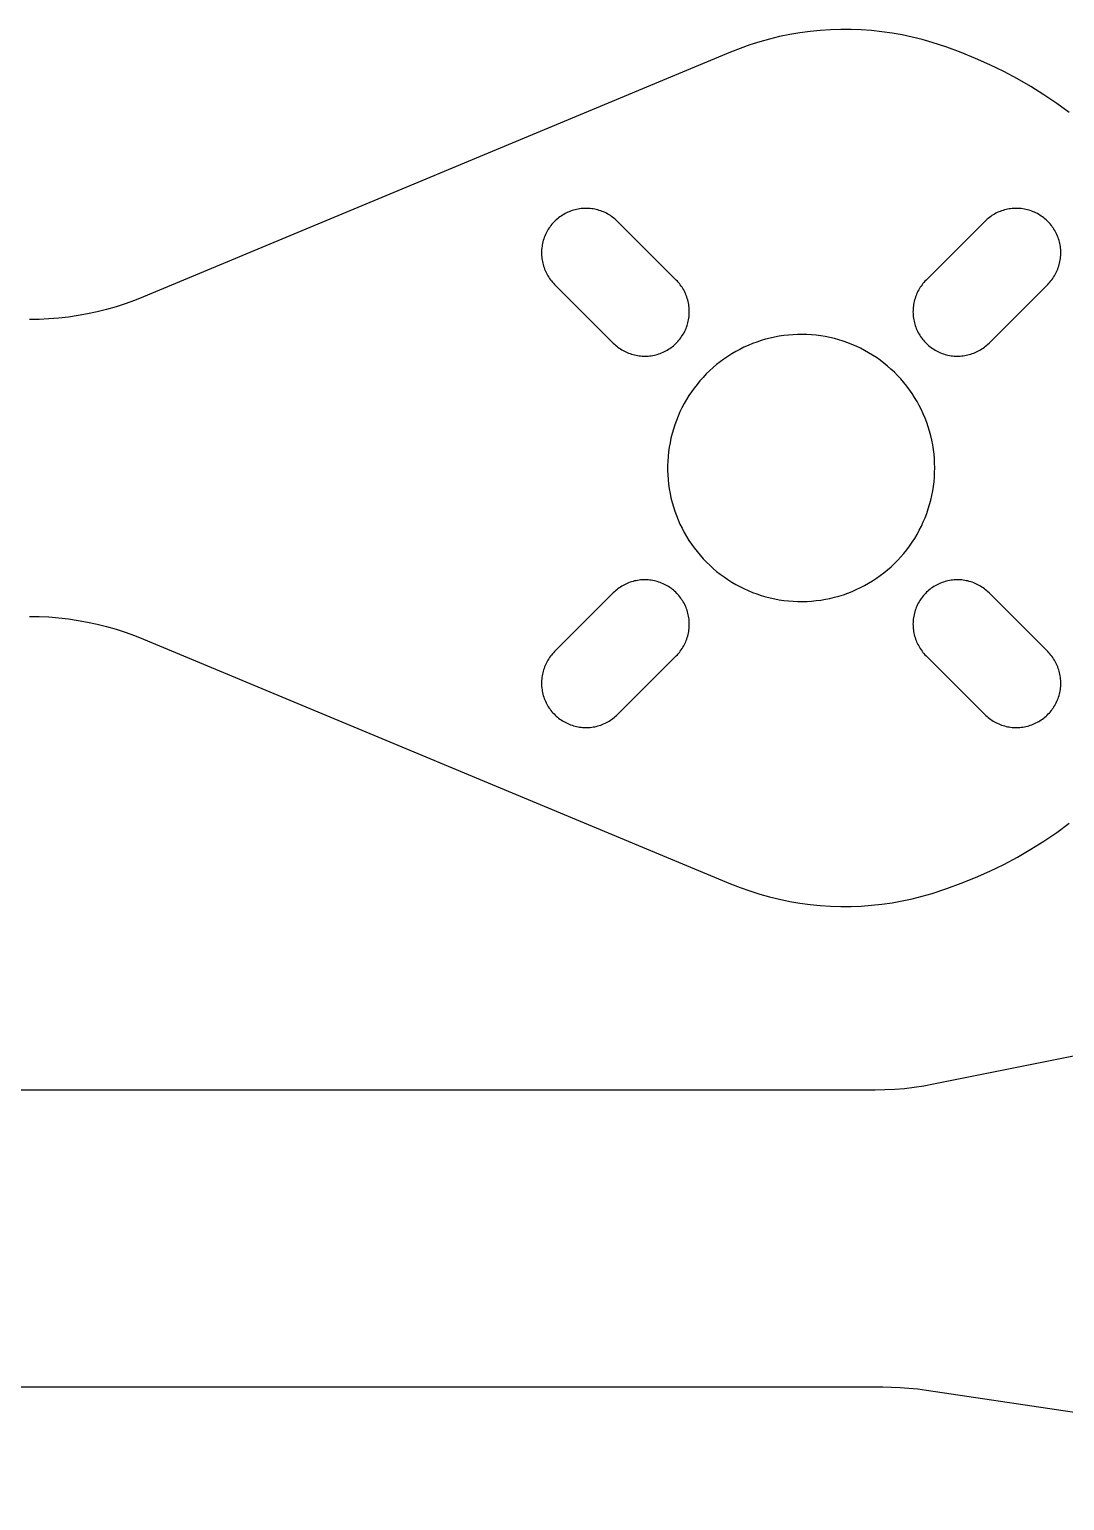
# Model space of a CAD drawing. Header units: millimetres. Extents: x 1015 to 1415, y -25 to 475.
# Drawn here: x 1118.66 to 1153.53, y 60.44 to 110.02 of the extents above; entities that cross this region are included whole.
import ezdxf

# ---------------------------------------------------------------- set-up
doc = ezdxf.new("R2010")
doc.units = ezdxf.units.MM
doc.header["$MEASUREMENT"] = 0
doc.layers.add('corte', color=1, linetype='Continuous', true_color=0xff0000)

msp = doc.modelspace()

# ---------------------------------------------------------------- linework, layer by layer
at = {"layer": 'corte', "linetype": 'Continuous', "lineweight": 25}
for p, q in [((1143.258, 109.6), (1142.928, 109.495)), ((1143.591, 109.694), (1143.258, 109.6)), ((1143.928, 109.776), (1143.591, 109.694)), ((1144.268, 109.846), (1143.928, 109.776)), ((1144.609, 109.904), (1144.268, 109.846)), ((1144.953, 109.951), (1144.609, 109.904)), ((1145.297, 109.986), (1144.953, 109.951)), ((1145.643, 110.008), (1145.297, 109.986)), ((1145.99, 110.019), (1145.643, 110.008)), ((1146.336, 110.018), (1145.99, 110.019)), ((1146.682, 110.004), (1146.336, 110.018)), ((1147.028, 109.979), (1146.682, 110.004)), ((1147.373, 109.942), (1147.028, 109.979)), ((1147.716, 109.893), (1147.373, 109.942)), ((1148.057, 109.832), (1147.716, 109.893)), ((1148.396, 109.759), (1148.057, 109.832)), ((1148.732, 109.674), (1148.396, 109.759)), ((1149.065, 109.578), (1148.732, 109.674)), ((1149.561, 109.416), (1149.065, 109.578)), ((1142.279, 109.251), (1122.501, 101.01)), ((1142.601, 109.378), (1142.279, 109.251)), ((1142.928, 109.495), (1142.601, 109.378)), ((1150.051, 109.237), (1149.561, 109.416)), ((1150.534, 109.041), (1150.051, 109.237)), ((1151.011, 108.828), (1150.534, 109.041)), ((1151.479, 108.599), (1151.011, 108.828)), ((1151.94, 108.353), (1151.479, 108.599)), ((1152.392, 108.092), (1151.94, 108.353)), ((1152.834, 107.815), (1152.392, 108.092)), ((1153.266, 107.523), (1152.834, 107.815)), ((1153.688, 107.216), (1153.266, 107.523)), ((1136.442, 103.637), (1136.403, 103.603)), ((1136.482, 103.669), (1136.442, 103.637)), ((1136.524, 103.701), (1136.482, 103.669)), ((1136.566, 103.73), (1136.524, 103.701)), ((1136.609, 103.759), (1136.566, 103.73)), ((1136.654, 103.786), (1136.609, 103.759)), ((1136.699, 103.811), (1136.654, 103.786)), ((1136.745, 103.834), (1136.699, 103.811)), ((1136.792, 103.857), (1136.745, 103.834)), ((1136.839, 103.877), (1136.792, 103.857)), ((1136.888, 103.896), (1136.839, 103.877)), ((1136.937, 103.913), (1136.888, 103.896)), ((1136.986, 103.928), (1136.937, 103.913)), ((1137.036, 103.942), (1136.986, 103.928)), ((1137.086, 103.954), (1137.036, 103.942)), ((1137.137, 103.964), (1137.086, 103.954)), ((1137.188, 103.973), (1137.137, 103.964)), ((1137.24, 103.979), (1137.188, 103.973)), ((1137.291, 103.984), (1137.24, 103.979)), ((1137.343, 103.987), (1137.291, 103.984)), ((1137.395, 103.989), (1137.343, 103.987)), ((1137.446, 103.988), (1137.395, 103.989)), ((1137.498, 103.986), (1137.446, 103.988)), ((1137.55, 103.982), (1137.498, 103.986)), ((1137.601, 103.976), (1137.55, 103.982)), ((1137.652, 103.969), (1137.601, 103.976)), ((1137.703, 103.959), (1137.652, 103.969)), ((1137.754, 103.948), (1137.703, 103.959)), ((1137.804, 103.935), (1137.754, 103.948)), ((1137.854, 103.921), (1137.804, 103.935)), ((1137.903, 103.905), (1137.854, 103.921)), ((1137.951, 103.887), (1137.903, 103.905)), ((1137.999, 103.867), (1137.951, 103.887)), ((1138.047, 103.846), (1137.999, 103.867)), ((1138.093, 103.823), (1138.047, 103.846)), ((1138.139, 103.798), (1138.093, 103.823)), ((1138.183, 103.772), (1138.139, 103.798)), ((1138.227, 103.745), (1138.183, 103.772)), ((1138.27, 103.716), (1138.227, 103.745)), ((1138.312, 103.685), (1138.27, 103.716)), ((1138.353, 103.653), (1138.312, 103.685)), ((1138.392, 103.62), (1138.353, 103.653)), ((1138.431, 103.585), (1138.392, 103.62)), ((1150.918, 103.62), (1150.88, 103.585)), ((1150.958, 103.653), (1150.918, 103.62)), ((1150.999, 103.685), (1150.958, 103.653)), ((1151.04, 103.716), (1150.999, 103.685)), ((1151.083, 103.745), (1151.04, 103.716)), ((1151.127, 103.772), (1151.083, 103.745)), ((1151.172, 103.798), (1151.127, 103.772)), ((1151.218, 103.823), (1151.172, 103.798)), ((1151.264, 103.846), (1151.218, 103.823)), ((1151.311, 103.867), (1151.264, 103.846)), ((1151.359, 103.887), (1151.311, 103.867)), ((1151.408, 103.905), (1151.359, 103.887)), ((1151.457, 103.921), (1151.408, 103.905)), ((1151.507, 103.935), (1151.457, 103.921)), ((1151.557, 103.948), (1151.507, 103.935)), ((1151.607, 103.959), (1151.557, 103.948)), ((1151.658, 103.969), (1151.607, 103.959)), ((1151.71, 103.976), (1151.658, 103.969)), ((1151.761, 103.982), (1151.71, 103.976)), ((1151.813, 103.986), (1151.761, 103.982)), ((1151.864, 103.988), (1151.813, 103.986)), ((1151.916, 103.989), (1151.864, 103.988)), ((1151.968, 103.987), (1151.916, 103.989)), ((1152.02, 103.984), (1151.968, 103.987)), ((1152.071, 103.979), (1152.02, 103.984)), ((1152.122, 103.973), (1152.071, 103.979)), ((1152.174, 103.964), (1152.122, 103.973)), ((1152.224, 103.954), (1152.174, 103.964)), ((1152.275, 103.942), (1152.224, 103.954)), ((1152.325, 103.928), (1152.275, 103.942)), ((1152.374, 103.913), (1152.325, 103.928)), ((1152.423, 103.896), (1152.374, 103.913)), ((1152.471, 103.877), (1152.423, 103.896)), ((1152.519, 103.857), (1152.471, 103.877)), ((1152.566, 103.834), (1152.519, 103.857)), ((1152.612, 103.811), (1152.566, 103.834)), ((1152.657, 103.786), (1152.612, 103.811)), ((1152.701, 103.759), (1152.657, 103.786)), ((1152.745, 103.73), (1152.701, 103.759)), ((1152.787, 103.701), (1152.745, 103.73)), ((1152.828, 103.669), (1152.787, 103.701)), ((1152.868, 103.637), (1152.828, 103.669)), ((1152.907, 103.603), (1152.868, 103.637)), ((1136.062, 103.151), (1136.04, 103.104)), ((1136.085, 103.197), (1136.062, 103.151)), ((1136.111, 103.242), (1136.085, 103.197)), ((1136.137, 103.287), (1136.111, 103.242)), ((1136.166, 103.33), (1136.137, 103.287)), ((1136.195, 103.372), (1136.166, 103.33)), ((1136.227, 103.414), (1136.195, 103.372)), ((1136.259, 103.454), (1136.227, 103.414)), ((1136.293, 103.493), (1136.259, 103.454)), ((1136.329, 103.531), (1136.293, 103.493)), ((1136.365, 103.568), (1136.329, 103.531)), ((1136.403, 103.603), (1136.365, 103.568)), ((1138.468, 103.549), (1138.431, 103.585)), ((1140.448, 101.569), (1138.468, 103.549)), ((1150.842, 103.549), (1148.863, 101.569)), ((1150.88, 103.585), (1150.842, 103.549)), ((1152.945, 103.568), (1152.907, 103.603)), ((1152.982, 103.531), (1152.945, 103.568)), ((1153.017, 103.493), (1152.982, 103.531)), ((1153.051, 103.454), (1153.017, 103.493)), ((1153.084, 103.414), (1153.051, 103.454)), ((1153.115, 103.372), (1153.084, 103.414)), ((1153.145, 103.33), (1153.115, 103.372)), ((1153.173, 103.287), (1153.145, 103.33)), ((1153.2, 103.242), (1153.173, 103.287)), ((1153.225, 103.197), (1153.2, 103.242)), ((1153.249, 103.151), (1153.225, 103.197)), ((1153.271, 103.104), (1153.249, 103.151)), ((1135.917, 102.657), (1135.912, 102.605)), ((1135.924, 102.708), (1135.917, 102.657)), ((1135.932, 102.759), (1135.924, 102.708)), ((1135.942, 102.81), (1135.932, 102.759)), ((1135.954, 102.86), (1135.942, 102.81)), ((1135.968, 102.91), (1135.954, 102.86)), ((1135.983, 102.96), (1135.968, 102.91)), ((1136, 103.008), (1135.983, 102.96)), ((1136.019, 103.057), (1136, 103.008)), ((1136.04, 103.104), (1136.019, 103.057)), ((1153.291, 103.057), (1153.271, 103.104)), ((1153.31, 103.008), (1153.291, 103.057)), ((1153.327, 102.96), (1153.31, 103.008)), ((1153.343, 102.91), (1153.327, 102.96)), ((1153.356, 102.86), (1153.343, 102.91)), ((1153.368, 102.81), (1153.356, 102.86)), ((1153.379, 102.759), (1153.368, 102.81)), ((1153.387, 102.708), (1153.379, 102.759)), ((1153.394, 102.657), (1153.387, 102.708)), ((1153.399, 102.605), (1153.394, 102.657)), ((1135.909, 102.553), (1135.908, 102.502)), ((1135.908, 102.502), (1135.908, 102.45)), ((1135.908, 102.45), (1135.91, 102.398)), ((1135.912, 102.605), (1135.909, 102.553)), ((1135.91, 102.398), (1135.914, 102.347)), ((1135.914, 102.347), (1135.92, 102.295)), ((1135.92, 102.295), (1135.928, 102.244)), ((1135.928, 102.244), (1135.937, 102.193)), ((1135.937, 102.193), (1135.948, 102.142)), ((1135.948, 102.142), (1135.961, 102.092)), ((1153.35, 102.092), (1153.363, 102.142)), ((1153.363, 102.142), (1153.374, 102.193)), ((1153.374, 102.193), (1153.383, 102.244)), ((1153.383, 102.244), (1153.391, 102.295)), ((1153.391, 102.295), (1153.396, 102.347)), ((1153.396, 102.347), (1153.4, 102.398)), ((1153.402, 102.553), (1153.399, 102.605)), ((1153.4, 102.398), (1153.403, 102.45)), ((1153.403, 102.502), (1153.402, 102.553)), ((1153.403, 102.45), (1153.403, 102.502)), ((1135.961, 102.092), (1135.975, 102.042)), ((1135.975, 102.042), (1135.992, 101.993)), ((1135.992, 101.993), (1136.01, 101.945)), ((1136.01, 101.945), (1136.029, 101.897)), ((1136.029, 101.897), (1136.05, 101.85)), ((1136.05, 101.85), (1136.073, 101.803)), ((1136.073, 101.803), (1136.098, 101.757)), ((1136.098, 101.757), (1136.124, 101.713)), ((1136.124, 101.713), (1136.151, 101.669)), ((1136.151, 101.669), (1136.18, 101.626)), ((1153.13, 101.626), (1153.159, 101.669)), ((1153.159, 101.669), (1153.187, 101.713)), ((1153.187, 101.713), (1153.213, 101.757)), ((1153.213, 101.757), (1153.237, 101.803)), ((1153.237, 101.803), (1153.26, 101.85)), ((1153.26, 101.85), (1153.281, 101.897)), ((1153.281, 101.897), (1153.301, 101.945)), ((1153.301, 101.945), (1153.319, 101.993)), ((1153.319, 101.993), (1153.335, 102.042)), ((1153.335, 102.042), (1153.35, 102.092)), ((1136.18, 101.626), (1136.211, 101.584)), ((1136.211, 101.584), (1136.243, 101.543)), ((1136.243, 101.543), (1136.276, 101.504)), ((1136.276, 101.504), (1136.311, 101.465)), ((1136.311, 101.465), (1136.347, 101.428)), ((1136.347, 101.428), (1138.327, 99.448)), ((1140.484, 101.532), (1140.448, 101.569)), ((1140.519, 101.494), (1140.484, 101.532)), ((1140.552, 101.454), (1140.519, 101.494)), ((1140.584, 101.413), (1140.552, 101.454)), ((1140.614, 101.372), (1140.584, 101.413)), ((1140.643, 101.329), (1140.614, 101.372)), ((1140.671, 101.285), (1140.643, 101.329)), ((1140.697, 101.24), (1140.671, 101.285)), ((1140.722, 101.194), (1140.697, 101.24)), ((1140.744, 101.148), (1140.722, 101.194)), ((1140.766, 101.101), (1140.744, 101.148)), ((1148.566, 101.148), (1148.545, 101.101)), ((1148.589, 101.194), (1148.566, 101.148)), ((1148.614, 101.24), (1148.589, 101.194)), ((1148.64, 101.285), (1148.614, 101.24)), ((1148.667, 101.329), (1148.64, 101.285)), ((1148.696, 101.372), (1148.667, 101.329)), ((1148.727, 101.413), (1148.696, 101.372)), ((1148.759, 101.454), (1148.727, 101.413)), ((1148.792, 101.494), (1148.759, 101.454)), ((1148.827, 101.532), (1148.792, 101.494)), ((1148.863, 101.569), (1148.827, 101.532)), ((1150.984, 99.448), (1152.964, 101.428)), ((1152.964, 101.428), (1153, 101.465)), ((1153, 101.465), (1153.034, 101.504)), ((1153.034, 101.504), (1153.068, 101.543)), ((1153.068, 101.543), (1153.1, 101.584)), ((1153.1, 101.584), (1153.13, 101.626)), ((1121.573, 100.676), (1121.257, 100.585)), ((1121.886, 100.777), (1121.573, 100.676)), ((1122.196, 100.889), (1121.886, 100.777)), ((1122.501, 101.01), (1122.196, 100.889)), ((1140.785, 101.053), (1140.766, 101.101)), ((1140.803, 101.004), (1140.785, 101.053)), ((1140.819, 100.955), (1140.803, 101.004)), ((1140.834, 100.905), (1140.819, 100.955)), ((1140.847, 100.855), (1140.834, 100.905)), ((1140.858, 100.805), (1140.847, 100.855)), ((1140.867, 100.754), (1140.858, 100.805)), ((1140.875, 100.702), (1140.867, 100.754)), ((1140.881, 100.651), (1140.875, 100.702)), ((1140.885, 100.599), (1140.881, 100.651)), ((1148.43, 100.651), (1148.426, 100.599)), ((1148.436, 100.702), (1148.43, 100.651)), ((1148.443, 100.754), (1148.436, 100.702)), ((1148.453, 100.805), (1148.443, 100.754)), ((1148.464, 100.855), (1148.453, 100.805)), ((1148.477, 100.905), (1148.464, 100.855)), ((1148.491, 100.955), (1148.477, 100.905)), ((1148.507, 101.004), (1148.491, 100.955)), ((1148.525, 101.053), (1148.507, 101.004)), ((1148.545, 101.101), (1148.525, 101.053)), ((1118.984, 100.246), (1118.655, 100.241)), ((1119.313, 100.262), (1118.984, 100.246)), ((1119.641, 100.29), (1119.313, 100.262)), ((1119.967, 100.327), (1119.641, 100.29)), ((1120.293, 100.376), (1119.967, 100.327)), ((1120.616, 100.435), (1120.293, 100.376)), ((1120.938, 100.505), (1120.616, 100.435)), ((1121.257, 100.585), (1120.938, 100.505)), ((1140.841, 100.137), (1140.853, 100.188)), ((1140.853, 100.188), (1140.863, 100.238)), ((1140.863, 100.238), (1140.871, 100.29)), ((1140.871, 100.29), (1140.878, 100.341)), ((1140.878, 100.341), (1140.883, 100.392)), ((1140.883, 100.392), (1140.886, 100.444)), ((1140.887, 100.548), (1140.885, 100.599)), ((1140.886, 100.444), (1140.887, 100.496)), ((1140.887, 100.496), (1140.887, 100.548)), ((1148.424, 100.548), (1148.423, 100.496)), ((1148.423, 100.496), (1148.425, 100.444)), ((1148.426, 100.599), (1148.424, 100.548)), ((1148.425, 100.444), (1148.428, 100.392)), ((1148.428, 100.392), (1148.433, 100.341)), ((1148.433, 100.341), (1148.439, 100.29)), ((1148.439, 100.29), (1148.448, 100.238)), ((1148.448, 100.238), (1148.458, 100.188)), ((1148.458, 100.188), (1148.47, 100.137)), ((1140.599, 99.625), (1140.629, 99.667)), ((1140.629, 99.667), (1140.657, 99.711)), ((1140.657, 99.711), (1140.684, 99.755)), ((1140.684, 99.755), (1140.709, 99.8)), ((1140.709, 99.8), (1140.733, 99.846)), ((1140.733, 99.846), (1140.755, 99.893)), ((1140.755, 99.893), (1140.776, 99.941)), ((1140.776, 99.941), (1140.794, 99.989)), ((1140.794, 99.989), (1140.812, 100.038)), ((1140.812, 100.038), (1140.827, 100.087)), ((1140.827, 100.087), (1140.841, 100.137)), ((1143.762, 99.651), (1143.609, 99.618)), ((1143.915, 99.68), (1143.762, 99.651)), ((1144.07, 99.703), (1143.915, 99.68)), ((1144.225, 99.72), (1144.07, 99.703)), ((1144.381, 99.732), (1144.225, 99.72)), ((1144.537, 99.739), (1144.381, 99.732)), ((1144.693, 99.741), (1144.537, 99.739)), ((1144.849, 99.737), (1144.693, 99.741)), ((1145.005, 99.727), (1144.849, 99.737)), ((1145.16, 99.712), (1145.005, 99.727)), ((1145.315, 99.692), (1145.16, 99.712)), ((1145.469, 99.667), (1145.315, 99.692)), ((1145.623, 99.636), (1145.469, 99.667)), ((1148.47, 100.137), (1148.484, 100.087)), ((1148.484, 100.087), (1148.499, 100.038)), ((1148.499, 100.038), (1148.516, 99.989)), ((1148.516, 99.989), (1148.535, 99.941)), ((1148.535, 99.941), (1148.555, 99.893)), ((1148.555, 99.893), (1148.577, 99.846)), ((1148.577, 99.846), (1148.601, 99.8)), ((1148.601, 99.8), (1148.626, 99.755)), ((1148.626, 99.755), (1148.653, 99.711)), ((1148.653, 99.711), (1148.681, 99.667)), ((1148.681, 99.667), (1148.711, 99.625)), ((1138.327, 99.448), (1138.364, 99.412)), ((1138.364, 99.412), (1138.402, 99.377)), ((1138.402, 99.377), (1138.442, 99.344)), ((1138.442, 99.344), (1138.483, 99.312)), ((1138.483, 99.312), (1138.525, 99.282)), ((1138.525, 99.282), (1138.568, 99.253)), ((1138.568, 99.253), (1138.611, 99.225)), ((1138.611, 99.225), (1138.656, 99.199)), ((1138.656, 99.199), (1138.702, 99.175)), ((1138.702, 99.175), (1138.748, 99.152)), ((1138.748, 99.152), (1138.795, 99.131)), ((1140.003, 99.141), (1140.05, 99.163)), ((1140.05, 99.163), (1140.096, 99.187)), ((1140.096, 99.187), (1140.141, 99.212)), ((1140.141, 99.212), (1140.185, 99.239)), ((1140.185, 99.239), (1140.229, 99.267)), ((1140.229, 99.267), (1140.271, 99.297)), ((1140.271, 99.297), (1140.312, 99.328)), ((1140.312, 99.328), (1140.353, 99.361)), ((1140.353, 99.361), (1140.392, 99.395)), ((1140.392, 99.395), (1140.43, 99.43)), ((1140.43, 99.43), (1140.466, 99.467)), ((1140.466, 99.467), (1140.502, 99.504)), ((1140.502, 99.504), (1140.536, 99.544)), ((1140.536, 99.544), (1140.568, 99.584)), ((1140.568, 99.584), (1140.599, 99.625)), ((1142.449, 99.163), (1142.314, 99.084)), ((1142.587, 99.237), (1142.449, 99.163)), ((1142.727, 99.307), (1142.587, 99.237)), ((1142.869, 99.371), (1142.727, 99.307)), ((1143.013, 99.431), (1142.869, 99.371)), ((1143.16, 99.485), (1143.013, 99.431)), ((1143.308, 99.534), (1143.16, 99.485)), ((1143.458, 99.579), (1143.308, 99.534)), ((1143.609, 99.618), (1143.458, 99.579)), ((1145.774, 99.599), (1145.623, 99.636)), ((1145.925, 99.558), (1145.774, 99.599)), ((1146.074, 99.511), (1145.925, 99.558)), ((1146.222, 99.46), (1146.074, 99.511)), ((1146.367, 99.403), (1146.222, 99.46)), ((1146.51, 99.341), (1146.367, 99.403)), ((1146.652, 99.274), (1146.51, 99.341)), ((1146.79, 99.202), (1146.652, 99.274)), ((1146.927, 99.126), (1146.79, 99.202)), ((1148.711, 99.625), (1148.742, 99.584)), ((1148.742, 99.584), (1148.775, 99.544)), ((1148.775, 99.544), (1148.809, 99.504)), ((1148.809, 99.504), (1148.844, 99.467)), ((1148.844, 99.467), (1148.881, 99.43)), ((1148.881, 99.43), (1148.919, 99.395)), ((1148.919, 99.395), (1148.958, 99.361)), ((1148.958, 99.361), (1148.998, 99.328)), ((1148.998, 99.328), (1149.039, 99.297)), ((1149.039, 99.297), (1149.082, 99.267)), ((1149.082, 99.267), (1149.125, 99.239)), ((1149.125, 99.239), (1149.17, 99.212)), ((1149.17, 99.212), (1149.215, 99.187)), ((1149.215, 99.187), (1149.261, 99.163)), ((1149.261, 99.163), (1149.308, 99.141)), ((1150.515, 99.131), (1150.562, 99.152)), ((1150.562, 99.152), (1150.609, 99.175)), ((1150.609, 99.175), (1150.654, 99.199)), ((1150.654, 99.199), (1150.699, 99.225)), ((1150.699, 99.225), (1150.743, 99.253)), ((1150.743, 99.253), (1150.786, 99.282)), ((1150.786, 99.282), (1150.828, 99.312)), ((1150.828, 99.312), (1150.869, 99.344)), ((1150.869, 99.344), (1150.908, 99.377)), ((1150.908, 99.377), (1150.947, 99.412)), ((1150.947, 99.412), (1150.984, 99.448)), ((1138.795, 99.131), (1138.843, 99.111)), ((1138.843, 99.111), (1138.892, 99.093)), ((1138.892, 99.093), (1138.941, 99.077)), ((1138.941, 99.077), (1138.991, 99.062)), ((1138.991, 99.062), (1139.041, 99.049)), ((1139.041, 99.049), (1139.092, 99.038)), ((1139.092, 99.038), (1139.142, 99.029)), ((1139.142, 99.029), (1139.194, 99.021)), ((1139.194, 99.021), (1139.245, 99.016)), ((1139.245, 99.016), (1139.297, 99.012)), ((1139.297, 99.012), (1139.349, 99.009)), ((1139.349, 99.009), (1139.4, 99.009)), ((1139.4, 99.009), (1139.452, 99.01)), ((1139.452, 99.01), (1139.504, 99.013)), ((1139.504, 99.013), (1139.555, 99.018)), ((1139.555, 99.018), (1139.607, 99.025)), ((1139.607, 99.025), (1139.658, 99.033)), ((1139.658, 99.033), (1139.709, 99.044)), ((1139.709, 99.044), (1139.759, 99.056)), ((1139.759, 99.056), (1139.809, 99.069)), ((1139.809, 99.069), (1139.858, 99.085)), ((1139.858, 99.085), (1139.907, 99.102)), ((1139.907, 99.102), (1139.955, 99.121)), ((1139.955, 99.121), (1140.003, 99.141)), ((1141.805, 98.723), (1141.686, 98.622)), ((1141.928, 98.82), (1141.805, 98.723)), ((1142.053, 98.912), (1141.928, 98.82)), ((1142.182, 99.001), (1142.053, 98.912)), ((1142.314, 99.084), (1142.182, 99.001)), ((1147.06, 99.044), (1146.927, 99.126)), ((1147.191, 98.959), (1147.06, 99.044)), ((1147.318, 98.868), (1147.191, 98.959)), ((1147.442, 98.774), (1147.318, 98.868)), ((1147.563, 98.675), (1147.442, 98.774)), ((1147.681, 98.572), (1147.563, 98.675)), ((1149.308, 99.141), (1149.355, 99.121)), ((1149.355, 99.121), (1149.403, 99.102)), ((1149.403, 99.102), (1149.452, 99.085)), ((1149.452, 99.085), (1149.502, 99.069)), ((1149.502, 99.069), (1149.552, 99.056)), ((1149.552, 99.056), (1149.602, 99.044)), ((1149.602, 99.044), (1149.653, 99.033)), ((1149.653, 99.033), (1149.704, 99.025)), ((1149.704, 99.025), (1149.755, 99.018)), ((1149.755, 99.018), (1149.807, 99.013)), ((1149.807, 99.013), (1149.859, 99.01)), ((1149.859, 99.01), (1149.91, 99.009)), ((1149.91, 99.009), (1149.962, 99.009)), ((1149.962, 99.009), (1150.014, 99.012)), ((1150.014, 99.012), (1150.065, 99.016)), ((1150.065, 99.016), (1150.117, 99.021)), ((1150.117, 99.021), (1150.168, 99.029)), ((1150.168, 99.029), (1150.219, 99.038)), ((1150.219, 99.038), (1150.27, 99.049)), ((1150.27, 99.049), (1150.32, 99.062)), ((1150.32, 99.062), (1150.37, 99.077)), ((1150.37, 99.077), (1150.419, 99.093)), ((1150.419, 99.093), (1150.467, 99.111)), ((1150.467, 99.111), (1150.515, 99.131)), ((1141.247, 98.179), (1141.147, 98.058)), ((1141.351, 98.295), (1141.247, 98.179)), ((1141.459, 98.408), (1141.351, 98.295)), ((1141.57, 98.517), (1141.459, 98.408)), ((1141.686, 98.622), (1141.57, 98.517)), ((1147.795, 98.465), (1147.681, 98.572)), ((1147.905, 98.354), (1147.795, 98.465)), ((1148.011, 98.239), (1147.905, 98.354)), ((1148.113, 98.121), (1148.011, 98.239)), ((1140.873, 97.678), (1140.79, 97.546)), ((1140.96, 97.808), (1140.873, 97.678)), ((1141.051, 97.935), (1140.96, 97.808)), ((1141.147, 98.058), (1141.051, 97.935)), ((1148.211, 97.999), (1148.113, 98.121)), ((1148.304, 97.874), (1148.211, 97.999)), ((1148.393, 97.746), (1148.304, 97.874)), ((1148.478, 97.615), (1148.393, 97.746)), ((1140.64, 97.272), (1140.572, 97.131)), ((1140.713, 97.41), (1140.64, 97.272)), ((1140.79, 97.546), (1140.713, 97.41)), ((1148.558, 97.481), (1148.478, 97.615)), ((1148.634, 97.344), (1148.558, 97.481)), ((1148.704, 97.205), (1148.634, 97.344)), ((1148.77, 97.063), (1148.704, 97.205)), ((1140.397, 96.697), (1140.349, 96.548)), ((1140.45, 96.844), (1140.397, 96.697)), ((1140.509, 96.989), (1140.45, 96.844)), ((1140.572, 97.131), (1140.509, 96.989)), ((1148.831, 96.919), (1148.77, 97.063)), ((1148.886, 96.773), (1148.831, 96.919)), ((1148.937, 96.625), (1148.886, 96.773)), ((1140.269, 96.246), (1140.237, 96.093)), ((1140.307, 96.398), (1140.269, 96.246)), ((1140.349, 96.548), (1140.307, 96.398)), ((1148.982, 96.476), (1148.937, 96.625)), ((1149.023, 96.325), (1148.982, 96.476)), ((1149.058, 96.173), (1149.023, 96.325)), ((1140.188, 95.785), (1140.172, 95.629)), ((1140.21, 95.939), (1140.188, 95.785)), ((1140.237, 96.093), (1140.21, 95.939)), ((1149.087, 96.019), (1149.058, 96.173)), ((1149.112, 95.865), (1149.087, 96.019)), ((1149.131, 95.71), (1149.112, 95.865)), ((1149.144, 95.555), (1149.131, 95.71)), ((1140.161, 95.474), (1140.156, 95.317)), ((1140.156, 95.317), (1140.156, 95.161)), ((1140.172, 95.629), (1140.161, 95.474)), ((1149.153, 95.399), (1149.144, 95.555)), ((1149.155, 95.242), (1149.153, 95.399)), ((1149.153, 95.086), (1149.155, 95.242)), ((1140.156, 95.161), (1140.161, 95.005)), ((1140.161, 95.005), (1140.172, 94.849)), ((1140.172, 94.849), (1140.189, 94.694)), ((1140.189, 94.694), (1140.21, 94.539)), ((1149.112, 94.619), (1149.131, 94.775)), ((1149.131, 94.775), (1149.145, 94.93)), ((1149.145, 94.93), (1149.153, 95.086)), ((1140.21, 94.539), (1140.237, 94.385)), ((1140.237, 94.385), (1140.27, 94.233)), ((1140.27, 94.233), (1140.307, 94.081)), ((1149.023, 94.16), (1149.058, 94.312)), ((1149.058, 94.312), (1149.088, 94.465)), ((1149.088, 94.465), (1149.112, 94.619)), ((1140.307, 94.081), (1140.35, 93.931)), ((1140.35, 93.931), (1140.398, 93.782)), ((1140.398, 93.782), (1140.451, 93.635)), ((1148.832, 93.565), (1148.887, 93.711)), ((1148.887, 93.711), (1148.938, 93.859)), ((1148.938, 93.859), (1148.983, 94.009)), ((1148.983, 94.009), (1149.023, 94.16)), ((1140.451, 93.635), (1140.51, 93.49)), ((1140.51, 93.49), (1140.573, 93.348)), ((1140.573, 93.348), (1140.641, 93.207)), ((1140.641, 93.207), (1140.714, 93.069)), ((1148.635, 93.14), (1148.705, 93.28)), ((1148.705, 93.28), (1148.771, 93.421)), ((1148.771, 93.421), (1148.832, 93.565)), ((1140.714, 93.069), (1140.792, 92.933)), ((1140.792, 92.933), (1140.874, 92.801)), ((1140.874, 92.801), (1140.961, 92.671)), ((1148.306, 92.61), (1148.395, 92.738)), ((1148.395, 92.738), (1148.48, 92.869)), ((1148.48, 92.869), (1148.56, 93.003)), ((1148.56, 93.003), (1148.635, 93.14)), ((1140.961, 92.671), (1141.053, 92.544)), ((1141.053, 92.544), (1141.148, 92.421)), ((1141.148, 92.421), (1141.248, 92.301)), ((1141.248, 92.301), (1141.353, 92.184)), ((1147.907, 92.13), (1148.013, 92.244)), ((1148.013, 92.244), (1148.115, 92.363)), ((1148.115, 92.363), (1148.212, 92.485)), ((1148.212, 92.485), (1148.306, 92.61)), ((1141.353, 92.184), (1141.461, 92.072)), ((1141.461, 92.072), (1141.573, 91.963)), ((1141.573, 91.963), (1141.688, 91.858)), ((1141.688, 91.858), (1141.807, 91.757)), ((1141.807, 91.757), (1141.93, 91.66)), ((1147.445, 91.71), (1147.566, 91.809)), ((1147.566, 91.809), (1147.683, 91.912)), ((1147.683, 91.912), (1147.797, 92.019)), ((1147.797, 92.019), (1147.907, 92.13)), ((1138.568, 91.229), (1138.525, 91.2)), ((1138.611, 91.257), (1138.568, 91.229)), ((1138.656, 91.283), (1138.611, 91.257)), ((1138.702, 91.307), (1138.656, 91.283)), ((1138.748, 91.33), (1138.702, 91.307)), ((1138.795, 91.351), (1138.748, 91.33)), ((1138.843, 91.371), (1138.795, 91.351)), ((1138.892, 91.389), (1138.843, 91.371)), ((1138.941, 91.405), (1138.892, 91.389)), ((1138.991, 91.42), (1138.941, 91.405)), ((1139.041, 91.432), (1138.991, 91.42)), ((1139.092, 91.443), (1139.041, 91.432)), ((1139.142, 91.453), (1139.092, 91.443)), ((1139.194, 91.46), (1139.142, 91.453)), ((1139.245, 91.466), (1139.194, 91.46)), ((1139.297, 91.47), (1139.245, 91.466)), ((1139.349, 91.472), (1139.297, 91.47)), ((1139.4, 91.473), (1139.349, 91.472)), ((1139.452, 91.472), (1139.4, 91.473)), ((1139.504, 91.468), (1139.452, 91.472)), ((1139.555, 91.463), (1139.504, 91.468)), ((1139.607, 91.457), (1139.555, 91.463)), ((1139.658, 91.448), (1139.607, 91.457)), ((1139.709, 91.438), (1139.658, 91.448)), ((1139.759, 91.426), (1139.709, 91.438)), ((1139.809, 91.412), (1139.759, 91.426)), ((1139.858, 91.397), (1139.809, 91.412)), ((1139.907, 91.38), (1139.858, 91.397)), ((1139.955, 91.361), (1139.907, 91.38)), ((1140.003, 91.341), (1139.955, 91.361)), ((1140.05, 91.319), (1140.003, 91.341)), ((1140.096, 91.295), (1140.05, 91.319)), ((1140.141, 91.27), (1140.096, 91.295)), ((1140.185, 91.243), (1140.141, 91.27)), ((1140.229, 91.215), (1140.185, 91.243)), ((1141.93, 91.66), (1142.056, 91.568)), ((1142.056, 91.568), (1142.185, 91.48)), ((1142.185, 91.48), (1142.317, 91.396)), ((1142.317, 91.396), (1142.452, 91.317)), ((1142.452, 91.317), (1142.589, 91.243)), ((1142.589, 91.243), (1142.729, 91.174)), ((1146.654, 91.209), (1146.793, 91.281)), ((1146.793, 91.281), (1146.929, 91.358)), ((1146.929, 91.358), (1147.063, 91.439)), ((1147.063, 91.439), (1147.193, 91.525)), ((1147.193, 91.525), (1147.32, 91.615)), ((1147.32, 91.615), (1147.445, 91.71)), ((1149.125, 91.243), (1149.082, 91.215)), ((1149.17, 91.27), (1149.125, 91.243)), ((1149.215, 91.295), (1149.17, 91.27)), ((1149.261, 91.319), (1149.215, 91.295)), ((1149.308, 91.341), (1149.261, 91.319)), ((1149.355, 91.361), (1149.308, 91.341)), ((1149.403, 91.38), (1149.355, 91.361)), ((1149.452, 91.397), (1149.403, 91.38)), ((1149.502, 91.412), (1149.452, 91.397)), ((1149.552, 91.426), (1149.502, 91.412)), ((1149.602, 91.438), (1149.552, 91.426)), ((1149.653, 91.448), (1149.602, 91.438)), ((1149.704, 91.457), (1149.653, 91.448)), ((1149.755, 91.463), (1149.704, 91.457)), ((1149.807, 91.468), (1149.755, 91.463)), ((1149.859, 91.472), (1149.807, 91.468)), ((1149.91, 91.473), (1149.859, 91.472)), ((1149.962, 91.472), (1149.91, 91.473)), ((1150.014, 91.47), (1149.962, 91.472)), ((1150.065, 91.466), (1150.014, 91.47)), ((1150.117, 91.46), (1150.065, 91.466)), ((1150.168, 91.453), (1150.117, 91.46)), ((1150.219, 91.443), (1150.168, 91.453)), ((1150.27, 91.432), (1150.219, 91.443)), ((1150.32, 91.42), (1150.27, 91.432)), ((1150.37, 91.405), (1150.32, 91.42)), ((1150.419, 91.389), (1150.37, 91.405)), ((1150.467, 91.371), (1150.419, 91.389)), ((1150.515, 91.351), (1150.467, 91.371)), ((1150.562, 91.33), (1150.515, 91.351)), ((1150.609, 91.307), (1150.562, 91.33)), ((1150.654, 91.283), (1150.609, 91.307)), ((1150.699, 91.257), (1150.654, 91.283)), ((1150.743, 91.229), (1150.699, 91.257)), ((1150.786, 91.2), (1150.743, 91.229)), ((1138.327, 91.034), (1136.347, 89.054)), ((1138.364, 91.07), (1138.327, 91.034)), ((1138.402, 91.104), (1138.364, 91.07)), ((1138.442, 91.138), (1138.402, 91.104)), ((1138.483, 91.169), (1138.442, 91.138)), ((1138.525, 91.2), (1138.483, 91.169)), ((1140.271, 91.185), (1140.229, 91.215)), ((1140.312, 91.154), (1140.271, 91.185)), ((1140.353, 91.121), (1140.312, 91.154)), ((1140.392, 91.087), (1140.353, 91.121)), ((1140.43, 91.052), (1140.392, 91.087)), ((1140.466, 91.015), (1140.43, 91.052)), ((1140.502, 90.977), (1140.466, 91.015)), ((1140.536, 90.938), (1140.502, 90.977)), ((1140.568, 90.898), (1140.536, 90.938)), ((1140.599, 90.857), (1140.568, 90.898)), ((1140.629, 90.814), (1140.599, 90.857)), ((1140.657, 90.771), (1140.629, 90.814)), ((1140.684, 90.727), (1140.657, 90.771)), ((1140.709, 90.681), (1140.684, 90.727)), ((1142.729, 91.174), (1142.872, 91.109)), ((1142.872, 91.109), (1143.016, 91.05)), ((1143.016, 91.05), (1143.163, 90.996)), ((1143.163, 90.996), (1143.311, 90.946)), ((1143.311, 90.946), (1143.461, 90.902)), ((1143.461, 90.902), (1143.612, 90.863)), ((1143.612, 90.863), (1143.765, 90.83)), ((1143.765, 90.83), (1143.918, 90.802)), ((1143.918, 90.802), (1144.073, 90.779)), ((1144.073, 90.779), (1144.228, 90.761)), ((1144.228, 90.761), (1144.384, 90.749)), ((1144.384, 90.749), (1144.54, 90.742)), ((1144.54, 90.742), (1144.696, 90.741)), ((1144.696, 90.741), (1144.852, 90.745)), ((1144.852, 90.745), (1145.008, 90.755)), ((1145.008, 90.755), (1145.163, 90.77)), ((1145.163, 90.77), (1145.318, 90.79)), ((1145.318, 90.79), (1145.472, 90.816)), ((1145.472, 90.816), (1145.625, 90.847)), ((1145.625, 90.847), (1145.777, 90.883)), ((1145.777, 90.883), (1145.928, 90.925)), ((1145.928, 90.925), (1146.077, 90.971)), ((1146.077, 90.971), (1146.224, 91.023)), ((1146.224, 91.023), (1146.37, 91.08)), ((1146.37, 91.08), (1146.513, 91.142)), ((1146.513, 91.142), (1146.654, 91.209)), ((1148.626, 90.727), (1148.601, 90.681)), ((1148.653, 90.771), (1148.626, 90.727)), ((1148.681, 90.814), (1148.653, 90.771)), ((1148.711, 90.857), (1148.681, 90.814)), ((1148.742, 90.898), (1148.711, 90.857)), ((1148.775, 90.938), (1148.742, 90.898)), ((1148.809, 90.977), (1148.775, 90.938)), ((1148.844, 91.015), (1148.809, 90.977)), ((1148.881, 91.052), (1148.844, 91.015)), ((1148.919, 91.087), (1148.881, 91.052)), ((1148.958, 91.121), (1148.919, 91.087)), ((1148.998, 91.154), (1148.958, 91.121)), ((1149.039, 91.185), (1148.998, 91.154)), ((1149.082, 91.215), (1149.039, 91.185)), ((1150.828, 91.169), (1150.786, 91.2)), ((1150.869, 91.138), (1150.828, 91.169)), ((1150.908, 91.104), (1150.869, 91.138)), ((1150.947, 91.07), (1150.908, 91.104)), ((1150.984, 91.034), (1150.947, 91.07)), ((1152.964, 89.054), (1150.984, 91.034)), ((1118.655, 90.241), (1118.984, 90.235)), ((1118.984, 90.235), (1119.313, 90.219)), ((1140.733, 90.635), (1140.709, 90.681)), ((1140.755, 90.589), (1140.733, 90.635)), ((1140.776, 90.541), (1140.755, 90.589)), ((1140.794, 90.493), (1140.776, 90.541)), ((1140.812, 90.444), (1140.794, 90.493)), ((1140.827, 90.394), (1140.812, 90.444)), ((1140.841, 90.344), (1140.827, 90.394)), ((1140.853, 90.294), (1140.841, 90.344)), ((1140.863, 90.243), (1140.853, 90.294)), ((1140.871, 90.192), (1140.863, 90.243)), ((1148.448, 90.243), (1148.439, 90.192)), ((1148.458, 90.294), (1148.448, 90.243)), ((1148.47, 90.344), (1148.458, 90.294)), ((1148.484, 90.394), (1148.47, 90.344)), ((1148.499, 90.444), (1148.484, 90.394)), ((1148.516, 90.493), (1148.499, 90.444)), ((1148.535, 90.541), (1148.516, 90.493)), ((1148.555, 90.589), (1148.535, 90.541)), ((1148.577, 90.635), (1148.555, 90.589)), ((1148.601, 90.681), (1148.577, 90.635)), ((1119.313, 90.219), (1119.641, 90.192)), ((1119.641, 90.192), (1119.967, 90.154)), ((1119.967, 90.154), (1120.293, 90.106)), ((1120.293, 90.106), (1120.616, 90.047)), ((1120.616, 90.047), (1120.938, 89.977)), ((1120.938, 89.977), (1121.257, 89.896)), ((1121.257, 89.896), (1121.573, 89.806)), ((1121.573, 89.806), (1121.886, 89.705)), ((1140.867, 89.728), (1140.875, 89.779)), ((1140.878, 90.141), (1140.871, 90.192)), ((1140.875, 89.779), (1140.881, 89.831)), ((1140.883, 90.089), (1140.878, 90.141)), ((1140.881, 89.831), (1140.885, 89.882)), ((1140.886, 90.038), (1140.883, 90.089)), ((1140.885, 89.882), (1140.887, 89.934)), ((1140.887, 89.986), (1140.886, 90.038)), ((1140.887, 89.934), (1140.887, 89.986)), ((1148.425, 90.038), (1148.423, 89.986)), ((1148.423, 89.986), (1148.424, 89.934)), ((1148.424, 89.934), (1148.426, 89.882)), ((1148.428, 90.089), (1148.425, 90.038)), ((1148.426, 89.882), (1148.43, 89.831)), ((1148.433, 90.141), (1148.428, 90.089)), ((1148.43, 89.831), (1148.436, 89.779)), ((1148.439, 90.192), (1148.433, 90.141)), ((1148.436, 89.779), (1148.443, 89.728)), ((1121.886, 89.705), (1122.196, 89.593)), ((1122.196, 89.593), (1122.501, 89.472)), ((1122.501, 89.472), (1142.279, 81.231)), ((1140.671, 89.197), (1140.697, 89.242)), ((1140.697, 89.242), (1140.722, 89.287)), ((1140.722, 89.287), (1140.744, 89.334)), ((1140.744, 89.334), (1140.766, 89.381)), ((1140.766, 89.381), (1140.785, 89.429)), ((1140.785, 89.429), (1140.803, 89.477)), ((1140.803, 89.477), (1140.819, 89.527)), ((1140.819, 89.527), (1140.834, 89.576)), ((1140.834, 89.576), (1140.847, 89.627)), ((1140.847, 89.627), (1140.858, 89.677)), ((1140.858, 89.677), (1140.867, 89.728)), ((1148.443, 89.728), (1148.453, 89.677)), ((1148.453, 89.677), (1148.464, 89.627)), ((1148.464, 89.627), (1148.477, 89.576)), ((1148.477, 89.576), (1148.491, 89.527)), ((1148.491, 89.527), (1148.507, 89.477)), ((1148.507, 89.477), (1148.525, 89.429)), ((1148.525, 89.429), (1148.545, 89.381)), ((1148.545, 89.381), (1148.566, 89.334)), ((1148.566, 89.334), (1148.589, 89.287)), ((1148.589, 89.287), (1148.614, 89.242)), ((1148.614, 89.242), (1148.64, 89.197)), ((1136.124, 88.769), (1136.098, 88.724)), ((1136.151, 88.813), (1136.124, 88.769)), ((1136.18, 88.856), (1136.151, 88.813)), ((1136.211, 88.898), (1136.18, 88.856)), ((1136.243, 88.938), (1136.211, 88.898)), ((1136.276, 88.978), (1136.243, 88.938)), ((1136.311, 89.016), (1136.276, 88.978)), ((1136.347, 89.054), (1136.311, 89.016)), ((1138.468, 86.932), (1140.448, 88.912)), ((1140.448, 88.912), (1140.484, 88.949)), ((1140.484, 88.949), (1140.519, 88.988)), ((1140.519, 88.988), (1140.552, 89.028)), ((1140.552, 89.028), (1140.584, 89.068)), ((1140.584, 89.068), (1140.614, 89.11)), ((1140.614, 89.11), (1140.643, 89.153)), ((1140.643, 89.153), (1140.671, 89.197)), ((1148.64, 89.197), (1148.667, 89.153)), ((1148.667, 89.153), (1148.696, 89.11)), ((1148.696, 89.11), (1148.727, 89.068)), ((1148.727, 89.068), (1148.759, 89.028)), ((1148.759, 89.028), (1148.792, 88.988)), ((1148.792, 88.988), (1148.827, 88.949)), ((1148.827, 88.949), (1148.863, 88.912)), ((1148.863, 88.912), (1150.842, 86.932)), ((1153, 89.016), (1152.964, 89.054)), ((1153.034, 88.978), (1153, 89.016)), ((1153.068, 88.938), (1153.034, 88.978)), ((1153.1, 88.898), (1153.068, 88.938)), ((1153.13, 88.856), (1153.1, 88.898)), ((1153.159, 88.813), (1153.13, 88.856)), ((1153.187, 88.769), (1153.159, 88.813)), ((1153.213, 88.724), (1153.187, 88.769)), ((1135.937, 88.289), (1135.928, 88.238)), ((1135.948, 88.339), (1135.937, 88.289)), ((1135.961, 88.39), (1135.948, 88.339)), ((1135.975, 88.439), (1135.961, 88.39)), ((1135.992, 88.488), (1135.975, 88.439)), ((1136.01, 88.537), (1135.992, 88.488)), ((1136.029, 88.585), (1136.01, 88.537)), ((1136.05, 88.632), (1136.029, 88.585)), ((1136.073, 88.679), (1136.05, 88.632)), ((1136.098, 88.724), (1136.073, 88.679)), ((1153.237, 88.679), (1153.213, 88.724)), ((1153.26, 88.632), (1153.237, 88.679)), ((1153.281, 88.585), (1153.26, 88.632)), ((1153.301, 88.537), (1153.281, 88.585)), ((1153.319, 88.488), (1153.301, 88.537)), ((1153.335, 88.439), (1153.319, 88.488)), ((1153.35, 88.39), (1153.335, 88.439)), ((1153.363, 88.339), (1153.35, 88.39)), ((1153.374, 88.289), (1153.363, 88.339)), ((1153.383, 88.238), (1153.374, 88.289)), ((1135.91, 88.084), (1135.908, 88.032)), ((1135.908, 88.032), (1135.908, 87.98)), ((1135.908, 87.98), (1135.909, 87.928)), ((1135.909, 87.928), (1135.912, 87.877)), ((1135.914, 88.135), (1135.91, 88.084)), ((1135.912, 87.877), (1135.917, 87.825)), ((1135.92, 88.187), (1135.914, 88.135)), ((1135.917, 87.825), (1135.924, 87.774)), ((1135.928, 88.238), (1135.92, 88.187)), ((1135.924, 87.774), (1135.932, 87.723)), ((1153.379, 87.723), (1153.387, 87.774)), ((1153.391, 88.187), (1153.383, 88.238)), ((1153.387, 87.774), (1153.394, 87.825)), ((1153.396, 88.135), (1153.391, 88.187)), ((1153.394, 87.825), (1153.399, 87.877)), ((1153.4, 88.084), (1153.396, 88.135)), ((1153.399, 87.877), (1153.402, 87.928)), ((1153.403, 88.032), (1153.4, 88.084)), ((1153.402, 87.928), (1153.403, 87.98)), ((1153.403, 87.98), (1153.403, 88.032)), ((1135.932, 87.723), (1135.942, 87.672)), ((1135.942, 87.672), (1135.954, 87.621)), ((1135.954, 87.621), (1135.968, 87.572)), ((1135.968, 87.572), (1135.983, 87.522)), ((1135.983, 87.522), (1136, 87.473)), ((1136, 87.473), (1136.019, 87.425)), ((1136.019, 87.425), (1136.04, 87.377)), ((1136.04, 87.377), (1136.062, 87.331)), ((1136.062, 87.331), (1136.085, 87.284)), ((1136.085, 87.284), (1136.111, 87.239)), ((1153.2, 87.239), (1153.225, 87.284)), ((1153.225, 87.284), (1153.249, 87.331)), ((1153.249, 87.331), (1153.271, 87.377)), ((1153.271, 87.377), (1153.291, 87.425)), ((1153.291, 87.425), (1153.31, 87.473)), ((1153.31, 87.473), (1153.327, 87.522)), ((1153.327, 87.522), (1153.343, 87.572)), ((1153.343, 87.572), (1153.356, 87.621)), ((1153.356, 87.621), (1153.368, 87.672)), ((1153.368, 87.672), (1153.379, 87.723)), ((1136.111, 87.239), (1136.137, 87.195)), ((1136.137, 87.195), (1136.166, 87.152)), ((1136.166, 87.152), (1136.195, 87.109)), ((1136.195, 87.109), (1136.227, 87.068)), ((1136.227, 87.068), (1136.259, 87.028)), ((1136.259, 87.028), (1136.293, 86.989)), ((1136.293, 86.989), (1136.329, 86.951)), ((1136.329, 86.951), (1136.365, 86.914)), ((1136.365, 86.914), (1136.403, 86.879)), ((1136.403, 86.879), (1136.442, 86.845)), ((1136.442, 86.845), (1136.482, 86.812)), ((1136.482, 86.812), (1136.524, 86.781)), ((1136.524, 86.781), (1136.566, 86.751)), ((1138.227, 86.737), (1138.27, 86.766)), ((1138.27, 86.766), (1138.312, 86.796)), ((1138.312, 86.796), (1138.353, 86.828)), ((1138.353, 86.828), (1138.392, 86.862)), ((1138.392, 86.862), (1138.431, 86.896)), ((1138.431, 86.896), (1138.468, 86.932)), ((1150.842, 86.932), (1150.88, 86.896)), ((1150.88, 86.896), (1150.918, 86.862)), ((1150.918, 86.862), (1150.958, 86.828)), ((1150.958, 86.828), (1150.999, 86.796)), ((1150.999, 86.796), (1151.04, 86.766)), ((1151.04, 86.766), (1151.083, 86.737)), ((1152.745, 86.751), (1152.787, 86.781)), ((1152.787, 86.781), (1152.828, 86.812)), ((1152.828, 86.812), (1152.868, 86.845)), ((1152.868, 86.845), (1152.907, 86.879)), ((1152.907, 86.879), (1152.945, 86.914)), ((1152.945, 86.914), (1152.982, 86.951)), ((1152.982, 86.951), (1153.017, 86.989)), ((1153.017, 86.989), (1153.051, 87.028)), ((1153.051, 87.028), (1153.084, 87.068)), ((1153.084, 87.068), (1153.115, 87.109)), ((1153.115, 87.109), (1153.145, 87.152)), ((1153.145, 87.152), (1153.173, 87.195)), ((1153.173, 87.195), (1153.2, 87.239)), ((1136.566, 86.751), (1136.609, 86.723)), ((1136.609, 86.723), (1136.654, 86.696)), ((1136.654, 86.696), (1136.699, 86.671)), ((1136.699, 86.671), (1136.745, 86.647)), ((1136.745, 86.647), (1136.792, 86.625)), ((1136.792, 86.625), (1136.839, 86.605)), ((1136.839, 86.605), (1136.888, 86.586)), ((1136.888, 86.586), (1136.937, 86.569)), ((1136.937, 86.569), (1136.986, 86.553)), ((1136.986, 86.553), (1137.036, 86.54)), ((1137.036, 86.54), (1137.086, 86.528)), ((1137.086, 86.528), (1137.137, 86.518)), ((1137.137, 86.518), (1137.188, 86.509)), ((1137.188, 86.509), (1137.24, 86.502)), ((1137.24, 86.502), (1137.291, 86.498)), ((1137.291, 86.498), (1137.343, 86.494)), ((1137.343, 86.494), (1137.395, 86.493)), ((1137.395, 86.493), (1137.446, 86.494)), ((1137.446, 86.494), (1137.498, 86.496)), ((1137.498, 86.496), (1137.55, 86.5)), ((1137.55, 86.5), (1137.601, 86.506)), ((1137.601, 86.506), (1137.652, 86.513)), ((1137.652, 86.513), (1137.703, 86.522)), ((1137.703, 86.522), (1137.754, 86.534)), ((1137.754, 86.534), (1137.804, 86.546)), ((1137.804, 86.546), (1137.854, 86.561)), ((1137.854, 86.561), (1137.903, 86.577)), ((1137.903, 86.577), (1137.951, 86.595)), ((1137.951, 86.595), (1137.999, 86.615)), ((1137.999, 86.615), (1138.047, 86.636)), ((1138.047, 86.636), (1138.093, 86.659)), ((1138.093, 86.659), (1138.139, 86.683)), ((1138.139, 86.683), (1138.183, 86.709)), ((1138.183, 86.709), (1138.227, 86.737)), ((1151.083, 86.737), (1151.127, 86.709)), ((1151.127, 86.709), (1151.172, 86.683)), ((1151.172, 86.683), (1151.218, 86.659)), ((1151.218, 86.659), (1151.264, 86.636)), ((1151.264, 86.636), (1151.311, 86.615)), ((1151.311, 86.615), (1151.359, 86.595)), ((1151.359, 86.595), (1151.408, 86.577)), ((1151.408, 86.577), (1151.457, 86.561)), ((1151.457, 86.561), (1151.507, 86.546)), ((1151.507, 86.546), (1151.557, 86.534)), ((1151.557, 86.534), (1151.607, 86.522)), ((1151.607, 86.522), (1151.658, 86.513)), ((1151.658, 86.513), (1151.71, 86.506)), ((1151.71, 86.506), (1151.761, 86.5)), ((1151.761, 86.5), (1151.813, 86.496)), ((1151.813, 86.496), (1151.864, 86.494)), ((1151.864, 86.494), (1151.916, 86.493)), ((1151.916, 86.493), (1151.968, 86.494)), ((1151.968, 86.494), (1152.02, 86.498)), ((1152.02, 86.498), (1152.071, 86.502)), ((1152.071, 86.502), (1152.122, 86.509)), ((1152.122, 86.509), (1152.174, 86.518)), ((1152.174, 86.518), (1152.224, 86.528)), ((1152.224, 86.528), (1152.275, 86.54)), ((1152.275, 86.54), (1152.325, 86.553)), ((1152.325, 86.553), (1152.374, 86.569)), ((1152.374, 86.569), (1152.423, 86.586)), ((1152.423, 86.586), (1152.471, 86.605)), ((1152.471, 86.605), (1152.519, 86.625)), ((1152.519, 86.625), (1152.566, 86.647)), ((1152.566, 86.647), (1152.612, 86.671)), ((1152.612, 86.671), (1152.657, 86.696)), ((1152.657, 86.696), (1152.701, 86.723)), ((1152.701, 86.723), (1152.745, 86.751)), ((1152.834, 82.667), (1153.266, 82.959)), ((1153.266, 82.959), (1153.688, 83.266)), ((1151.94, 82.128), (1152.392, 82.39)), ((1152.392, 82.39), (1152.834, 82.667)), ((1151.011, 81.654), (1151.479, 81.883)), ((1151.479, 81.883), (1151.94, 82.128)), ((1150.051, 81.245), (1150.534, 81.441)), ((1150.534, 81.441), (1151.011, 81.654)), ((1142.279, 81.231), (1142.601, 81.103)), ((1142.601, 81.103), (1142.928, 80.987)), ((1142.928, 80.987), (1143.258, 80.882)), ((1143.258, 80.882), (1143.591, 80.788)), ((1148.396, 80.723), (1148.732, 80.807)), ((1148.732, 80.807), (1149.065, 80.904)), ((1149.065, 80.904), (1149.561, 81.066)), ((1149.561, 81.066), (1150.051, 81.245)), ((1143.591, 80.788), (1143.928, 80.706)), ((1143.928, 80.706), (1144.268, 80.636)), ((1144.268, 80.636), (1144.609, 80.577)), ((1144.609, 80.577), (1144.953, 80.531)), ((1144.953, 80.531), (1145.297, 80.496)), ((1145.297, 80.496), (1145.643, 80.473)), ((1145.643, 80.473), (1145.99, 80.463)), ((1145.99, 80.463), (1146.336, 80.464)), ((1146.336, 80.464), (1146.682, 80.477)), ((1146.682, 80.477), (1147.028, 80.503)), ((1147.028, 80.503), (1147.373, 80.54)), ((1147.373, 80.54), (1147.716, 80.589)), ((1147.716, 80.589), (1148.057, 80.65)), ((1148.057, 80.65), (1148.396, 80.723)), ((1176.558, 79.992), (1149.119, 74.471)), ((1148.466, 74.363), (1148.137, 74.324)), ((1148.793, 74.412), (1148.466, 74.363)), ((1149.119, 74.471), (1148.793, 74.412)), ((1147.146, 74.275), (1105.142, 74.275)), ((1147.477, 74.281), (1147.146, 74.275)), ((1147.808, 74.297), (1147.477, 74.281)), ((1148.137, 74.324), (1147.808, 74.297)), ((1105.142, 64.275), (1147.402, 64.275)), ((1147.402, 64.275), (1147.698, 64.271)), ((1147.698, 64.271), (1147.993, 64.258)), ((1147.993, 64.258), (1148.288, 64.236)), ((1148.288, 64.236), (1148.582, 64.205)), ((1148.582, 64.205), (1148.875, 64.166)), ((1148.875, 64.166), (1173.871, 60.444))]:
    msp.add_line(p, q, dxfattribs=at)

doc.saveas('drawing.dxf')
